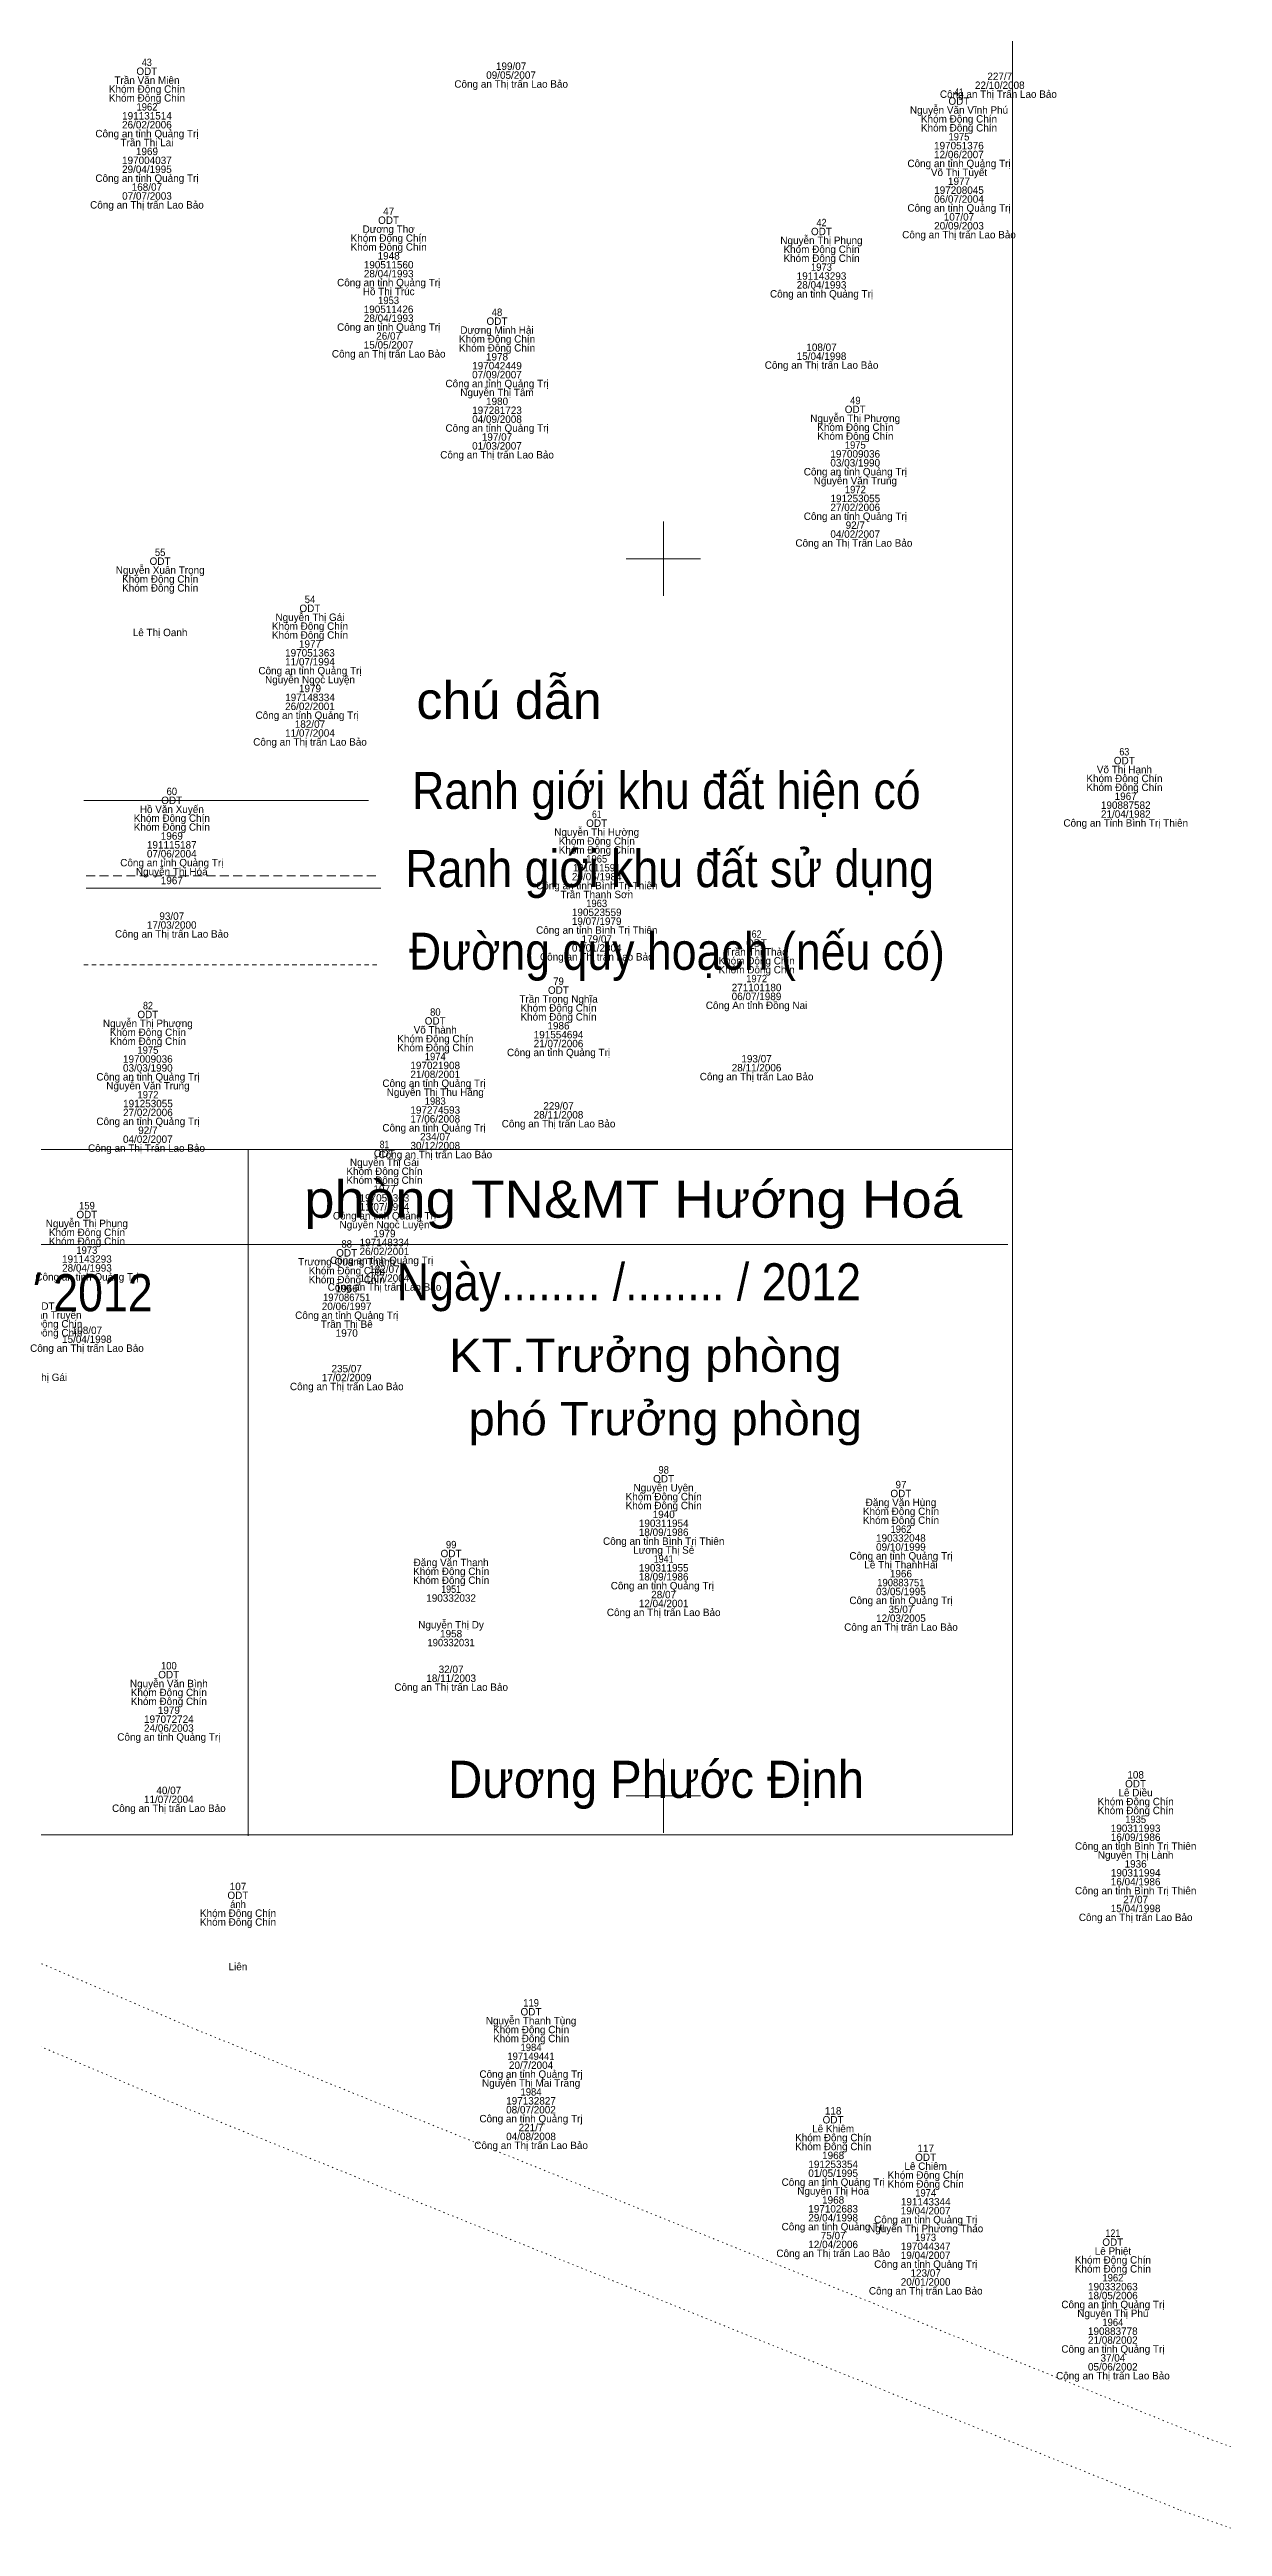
# Model space of a CAD drawing. Header units: metres. Extents: x 537880 to 538618, y 1836864 to 1837647.
# Drawn here: x 538050.4 to 538145.2, y 1837140.9 to 1837341.2 of the extents above; entities that cross this region are included whole.
import ezdxf
from ezdxf.enums import TextEntityAlignment as Align

# ---------------------------------------------------------------- set-up
doc = ezdxf.new("R2010")
doc.units = ezdxf.units.M
doc.header["$LTSCALE"] = 0.24
for name, pattern in [('DOTTED', [1.5, 0.3, -1.2]), ('MEDIUM_DASHED', [4.5, 3, -1.5]), ('SHORT_DASHED', [2.7, 1.5, -1.2])]:
    doc.linetypes.add(name, pattern=pattern)
doc.layers.add('1', color=7, linetype='Continuous')
for name, color, linetype, lineweight in [('36', 7, 'Continuous', 13), ('59', 7, 'DOTTED', 13), ('63', 7, 'Continuous', 13)]:
    doc.layers.add(name, color=color, linetype=linetype, lineweight=lineweight)

msp = doc.modelspace()

# ---------------------------------------------------------------- linework, layer by layer
at = {"layer": '36'}
for p, q in [((538053.15, 1837280.45), (538076.15, 1837280.45)), ((538053.35, 1837273.37), (538077.15, 1837273.37)), ((537948.23, 1837252.25), (538128.23, 1837252.25)), ((538066.43, 1837252.25), (538066.43, 1837196.77)), ((537948.23, 1837244.57), (538127.83, 1837244.57))]:
    msp.add_line(p, q, dxfattribs=at)
at = {"layer": '36', "linetype": 'MEDIUM_DASHED'}
msp.add_line((538053.35, 1837274.37), (538076.95, 1837274.37), dxfattribs=at)
at = {"layer": '36', "linetype": 'SHORT_DASHED'}
msp.add_line((538053.15, 1837267.17), (538076.95, 1837267.17), dxfattribs=at)
at = {"layer": '36'}
msp.add_lwpolyline([(537948.23, 1837480.37), (538128.23, 1837480.37), (538128.23, 1837196.85), (537948.23, 1837196.85)], close=True, dxfattribs=at)
at = {"layer": '59'}
for points in [[(538044.03, 1837188.87), (538062.29, 1837181.08), (538143.97, 1837148.07), (538158.26, 1837142.97), (538173.21, 1837183.08), (538185.59, 1837201.62)], [(538041.39, 1837183.27), (538059.91, 1837175.36), (538141.77, 1837142.27), (538158.9, 1837136.15)]]:
    msp.add_lwpolyline(points, dxfattribs=at)
at = {"layer": '63'}
for p, q in [((538100, 1837297), (538100, 1837303)), ((538097, 1837300), (538103, 1837300)), ((538100, 1837197), (538100, 1837203)), ((538097, 1837200), (538103, 1837200))]:
    msp.add_line(p, q, dxfattribs=at)

# ---------------------------------------------------------------- texts
at = {"layer": '1'}
for s, width, p in [('43', 0.9, (538058.245, 1837339.82)), ('1962', 0.95, (538058.255, 1837336.22)), ('41', 0.85, (538123.89, 1837337.41)), ('1975', 0.95, (538123.89, 1837333.81)), ('42', 0.9, (538112.785, 1837326.87)), ('1973', 0.95, (538112.775, 1837323.27)), ('1953', 0.95, (538077.785, 1837320.58)), ('48', 0.95, (538086.55, 1837319.62)), ('49', 0.95, (538115.515, 1837312.49)), ('1975', 0.95, (538115.51, 1837308.89)), ('1972', 0.95, (538115.515, 1837305.29)), ('55', 0.95, (538059.32, 1837300.22)), ('54', 0.95, (538071.43, 1837296.41)), ('63', 0.9, (538137.255, 1837284.1)), ('60', 0.95, (538060.265, 1837280.89)), ('61', 0.85, (538094.61, 1837279.04)), ('191011591', 0.95, (538094.605, 1837274.72)), ('1965', 0.95, (538094.61, 1837275.44)), ('1963', 0.95, (538094.605, 1837271.84)), ('62', 0.9, (538107.535, 1837269.36)), ('1972', 0.95, (538107.535, 1837265.76)), ('79', 0.95, (538091.525, 1837265.55)), ('82', 0.9, (538058.335, 1837263.58)), ('80', 0.95, (538081.565, 1837263.06)), ('1975', 0.95, (538058.33, 1837259.98)), ('1974', 0.95, (538081.56, 1837259.46)), ('1972', 0.95, (538058.335, 1837256.38)), ('1983', 0.95, (538081.555, 1837255.86)), ('81', 0.85, (538077.45, 1837252.35)), ('159', 0.95, (538053.405, 1837247.41)), ('1973', 0.95, (538053.395, 1837243.81)), ('88', 0.95, (538074.4, 1837244.31)), ('197086751', 0.95, (538074.395, 1837239.99)), ('98', 0.95, (538100.02, 1837226.05)), ('99', 0.95, (538082.845, 1837220.01)), ('1962', 0.95, (538119.205, 1837221.26)), ('1941', 0.9, (538100.02, 1837218.85)), ('1951', 0.9, (538082.84, 1837216.41)), ('190883751', 0.95, (538119.195, 1837216.94)), ('190332031', 0.95, (538082.835, 1837212.09)), ('100', 0.95, (538060.025, 1837210.22)), ('1935', 0.95, (538138.17, 1837197.8)), ('ánh', 0.95, (538065.615, 1837190.94)), ('119', 0.95, (538089.305, 1837182.97)), ('197149441', 0.95, (538089.295, 1837178.65)), ('1984', 0.95, (538089.3, 1837179.37)), ('1984', 0.95, (538089.3, 1837175.77)), ('1974', 0.95, (538121.2, 1837167.61)), ('1973', 0.95, (538121.195, 1837164.01)), ('121', 0.9, (538136.33, 1837164.35)), ('1962', 0.95, (538136.335, 1837160.75)), ('1964', 0.95, (538136.33, 1837157.15))]:
    msp.add_text(s, height=0.6, dxfattribs=dict(at, width=width)).set_placement(p, align=Align.CENTER)
for s, p in [('Trần Văn Miên', (538058.255, 1837338.38)), ('ODT', (538058.245, 1837339.1)), ('Công an Thị trấn Lao Bảo', (538087.695, 1837338.07)), ('09/05/2007', (538087.685, 1837338.79)), ('199/07', (538087.69, 1837339.51)), ('22/10/2008', (538127.19, 1837337.97)), ('227/7', (538127.19, 1837338.69)), ('Khóm Đông Chín', (538058.255, 1837337.66)), ('Khóm Đông Chín', (538058.255, 1837336.94)), ('Nguyễn Văn Vĩnh Phú', (538123.895, 1837335.97)), ('Công an Thị Trấn Lao Bảo ', (538127.19, 1837337.25)), ('ODT', (538123.885, 1837336.69)), ('Công an tỉnh Quảng Trị', (538058.255, 1837334.06)), ('26/02/2006', (538058.25, 1837334.78)), ('191131514', (538058.255, 1837335.5)), ('Khóm Đông Chín', (538123.895, 1837335.25)), ('Khóm Đông Chín', (538123.895, 1837334.53)), ('Trần Thị Lai', (538058.255, 1837333.34)), ('197004037', (538058.25, 1837331.9)), ('1969', (538058.255, 1837332.62)), ('197051376', (538123.885, 1837333.09)), ('12/06/2007', (538123.885, 1837332.37)), ('Công an tỉnh Quảng Trị', (538058.255, 1837330.46)), ('29/04/1995', (538058.25, 1837331.18)), ('168/07', (538058.25, 1837329.74)), ('Công an tỉnh Quảng Trị', (538123.895, 1837331.65)), ('Võ Thị Tuyết', (538123.895, 1837330.93)), ('1977', (538123.895, 1837330.21)), ('Công an Thị trấn Lao Bảo', (538058.255, 1837328.3)), ('07/07/2003', (538058.255, 1837329.02)), ('47', (538077.795, 1837327.78)), ('Công an tỉnh Quảng Trị', (538123.895, 1837328.05)), ('06/07/2004', (538123.89, 1837328.77)), ('197208045', (538123.895, 1837329.49)), ('Dương Thơ', (538077.79, 1837326.34)), ('ODT', (538077.785, 1837327.06)), ('ODT', (538112.775, 1837326.15)), ('Công an Thị trấn Lao Bảo', (538123.895, 1837325.89)), ('20/09/2003', (538123.895, 1837326.61)), ('107/07', (538123.89, 1837327.33)), ('Khóm Đông Chín', (538077.795, 1837325.62)), ('Khóm Đông Chín', (538077.795, 1837324.9)), ('1948', (538077.79, 1837324.18)), ('Nguyễn Thị Phụng', (538112.775, 1837325.43)), ('Khóm Đông Chín', (538112.785, 1837324.71)), ('Khóm Đông Chín', (538112.785, 1837323.99)), ('Công an tỉnh Quảng Trị', (538077.795, 1837322.02)), ('28/04/1993', (538077.795, 1837322.74)), ('190511560', (538077.79, 1837323.46)), ('28/04/1993', (538112.785, 1837321.83)), ('191143293', (538112.78, 1837322.55)), ('Hồ Thị Trúc', (538077.795, 1837321.3)), ('190511426', (538077.785, 1837319.86)), ('Công an tỉnh Quảng Trị', (538112.785, 1837321.11)), ('Công an tỉnh Quảng Trị', (538077.795, 1837318.42)), ('28/04/1993', (538077.795, 1837319.14)), ('Dương Minh Hải', (538086.55, 1837318.18)), ('ODT', (538086.545, 1837318.9)), ('Công an Thị trấn Lao Bảo', (538077.795, 1837316.26)), ('15/05/2007', (538077.785, 1837316.98)), ('26/07', (538077.79, 1837317.7)), ('Khóm Đông Chín', (538086.555, 1837317.46)), ('Khóm Đông Chín', (538086.555, 1837316.74)), ('1978', (538086.55, 1837316.02)), ('15/04/1998', (538112.78, 1837316.07)), ('108/07', (538112.78, 1837316.79)), ('Công an tỉnh Quảng Trị', (538086.555, 1837313.86)), ('07/09/2007', (538086.545, 1837314.58)), ('197042449', (538086.55, 1837315.3)), ('Công an Thị trấn Lao Bảo', (538112.785, 1837315.35)), ('Nguyễn Thị Tâm', (538086.55, 1837313.14)), ('1980', (538086.555, 1837312.42)), ('ODT', (538115.505, 1837311.77)), ('Công an tỉnh Quảng Trị', (538086.555, 1837310.26)), ('04/09/2008', (538086.55, 1837310.98)), ('197281723', (538086.55, 1837311.7)), ('Nguyễn Thị Phượng', (538115.505, 1837311.05)), ('Khóm Đông Chín', (538115.515, 1837310.33)), ('Công an Thị trấn Lao Bảo', (538086.555, 1837308.1)), ('01/03/2007', (538086.545, 1837308.82)), ('197/07', (538086.55, 1837309.54)), ('Khóm Đông Chín', (538115.515, 1837309.61)), ('197009036', (538115.505, 1837308.17)), ('Công an tỉnh Quảng Trị', (538115.515, 1837306.73)), ('Nguyễn Văn Trung', (538115.515, 1837306.01)), ('03/03/1990', (538115.505, 1837307.45)), ('27/02/2006', (538115.51, 1837303.85)), ('191253055', (538115.515, 1837304.57)), ('Công an tỉnh Quảng Trị', (538115.515, 1837303.13)), ('92/7', (538115.51, 1837302.41)), ('Công an Thị Trấn Lao Bảo ', (538115.51, 1837300.97)), ('04/02/2007', (538115.505, 1837301.69)), ('Nguyễn Xuân Trọng', (538059.325, 1837298.78)), ('Khóm Đông Chín', (538059.325, 1837298.06)), ('ODT', (538059.315, 1837299.5)), ('Khóm Đông Chín', (538059.325, 1837297.34)), ('Lê Thị Oanh', (538059.315, 1837293.74)), ('Khóm Đông Chín', (538071.435, 1837294.25)), ('Nguyễn Thị Gái', (538071.43, 1837294.97)), ('ODT', (538071.425, 1837295.69)), ('Khóm Đông Chín', (538071.435, 1837293.53)), ('197051363', (538071.43, 1837292.09)), ('1977', (538071.435, 1837292.81)), ('Công an tỉnh Quảng Trị', (538071.435, 1837290.65)), ('Nguyễn Ngọc Luyện', (538071.435, 1837289.93)), ('11/07/1994', (538071.43, 1837291.37)), ('26/02/2001', (538071.43, 1837287.77)), ('197148334', (538071.435, 1837288.49)), ('1979', (538071.435, 1837289.21)), ('Công an tỉnh Quảng Trị  ', (538071.425, 1837287.05)), ('182/07', (538071.43, 1837286.33)), ('Công an Thị trấn Lao Bảo', (538071.435, 1837284.89)), ('11/07/2004', (538071.43, 1837285.61)), ('Khóm Đông Chín', (538137.265, 1837281.94)), ('Võ Thị Hạnh', (538137.265, 1837282.66)), ('ODT', (538137.255, 1837283.38)), ('ODT', (538060.255, 1837280.17)), ('Khóm Đông Chín', (538137.265, 1837281.22)), (' 190887582', (538137.26, 1837279.78)), (' 1967', (538137.255, 1837280.5)), ('Khóm Đông Chín', (538060.265, 1837278.73)), ('Khóm Đông Chín', (538060.265, 1837278.01)), ('Hồ Văn Xuyến', (538060.265, 1837279.45)), ('Nguyễn Thị Hường', (538094.61, 1837277.6)), ('ODT', (538094.605, 1837278.32)), (' Công an Tỉnh Bình Trị Thiên', (538137.26, 1837278.34)), (' 21/04/1982', (538137.265, 1837279.06)), ('07/06/2004', (538060.26, 1837275.85)), ('191115187', (538060.26, 1837276.57)), ('1969', (538060.265, 1837277.29)), ('Khóm Đông Chín', (538094.615, 1837276.88)), ('Khóm Đông Chín', (538094.615, 1837276.16)), ('Công an tỉnh Quảng Trị', (538060.265, 1837275.13)), ('Nguyễn Thị Hóa', (538060.26, 1837274.41)), ('20/05/1984', (538094.61, 1837274)), ('1967', (538060.265, 1837273.69)), ('Công an tỉnh Bình Trị Thiên', (538094.615, 1837273.28)), ('Trần Thanh Sơn', (538094.61, 1837272.56)), ('17/03/2000', (538060.255, 1837270.09)), ('93/07', (538060.26, 1837270.81)), ('Công an tỉnh Bình Trị Thiên', (538094.615, 1837269.68)), ('19/07/1979', (538094.605, 1837270.4)), ('190523559', (538094.61, 1837271.12)), ('Công an Thị trấn Lao Bảo', (538060.265, 1837269.37)), ('07/01/2004', (538094.61, 1837268.24)), ('179/07', (538094.61, 1837268.96)), ('Trần Thị Thảo', (538107.525, 1837267.92)), ('ODT', (538107.525, 1837268.64)), ('Công an Thị trấn Lao Bảo', (538094.615, 1837267.52)), ('Khóm Đông Chín', (538107.535, 1837267.2)), ('Khóm Đông Chín', (538107.535, 1837266.48)), ('Trần Trọng Nghĩa', (538091.525, 1837264.11)), ('ODT', (538091.515, 1837264.83)), ('06/07/1989', (538107.525, 1837264.32)), ('271101180', (538107.53, 1837265.04)), ('Nguyễn Thị Phượng', (538058.325, 1837262.14)), ('ODT', (538058.325, 1837262.86)), ('ODT', (538081.555, 1837262.34)), ('Khóm Đông Chín', (538091.525, 1837263.39)), ('Khóm Đông Chín', (538091.525, 1837262.67)), ('1986', (538091.52, 1837261.95)), ('Công An tỉnh Đồng Nai', (538107.53, 1837263.6)), ('Khóm Đông Chín', (538058.335, 1837261.42)), ('Khóm Đông Chín', (538058.335, 1837260.7)), ('Khóm Đông Chín', (538081.565, 1837260.9)), ('Khóm Đông Chín', (538081.565, 1837260.18)), ('Võ Thành', (538081.555, 1837261.62)), ('Công an tỉnh Quảng Trị', (538091.525, 1837259.79)), ('21/07/2006', (538091.52, 1837260.51)), ('191554694', (538091.525, 1837261.23)), ('Công an tỉnh Quảng Trị', (538058.335, 1837257.82)), ('03/03/1990', (538058.325, 1837258.54)), ('197009036', (538058.325, 1837259.26)), ('21/08/2001', (538081.56, 1837258.02)), ('197021908', (538081.555, 1837258.74)), ('Công an Thị trấn Lao Bảo', (538107.535, 1837257.84)), ('28/11/2006', (538107.53, 1837258.56)), ('193/07', (538107.53, 1837259.28)), ('Nguyễn Văn Trung', (538058.335, 1837257.1)), ('Công an tỉnh Quảng Trị ', (538081.565, 1837257.3)), ('Nguyễn Thị Thu Hằng', (538081.56, 1837256.58)), ('Công an tỉnh Quảng Trị', (538058.335, 1837254.22)), ('27/02/2006', (538058.33, 1837254.94)), ('191253055', (538058.335, 1837255.66)), ('Công an tỉnh Quảng Trị ', (538081.565, 1837253.7)), ('197274593', (538081.56, 1837255.14)), ('17/06/2008', (538081.56, 1837254.42)), ('Công an Thị trấn Lao Bảo', (538091.525, 1837254.03)), ('28/11/2008', (538091.52, 1837254.75)), ('229/07', (538091.52, 1837255.47)), ('Công an Thị Trấn Lao Bảo ', (538058.33, 1837252.06)), ('04/02/2007', (538058.325, 1837252.78)), ('92/7', (538058.33, 1837253.5)), ('30/12/2008', (538081.56, 1837252.26)), ('234/07', (538081.56, 1837252.98)), ('Khóm Đông Chín', (538077.455, 1837250.19)), ('Nguyễn Thị Gái', (538077.45, 1837250.91)), ('ODT', (538077.445, 1837251.63)), ('Công an Thị trấn Lao Bảo', (538081.565, 1837251.54)), ('Khóm Đông Chín', (538077.455, 1837249.47)), ('197051363', (538077.45, 1837248.03)), ('1977', (538077.455, 1837248.75)), ('Nguyễn Thị Phụng', (538053.395, 1837245.97)), ('ODT', (538053.395, 1837246.69)), ('Công an tỉnh Quảng Trị', (538077.455, 1837246.59)), ('Nguyễn Ngọc Luyện', (538077.455, 1837245.87)), ('11/07/1994', (538077.45, 1837247.31)), ('Khóm Đông Chín', (538053.405, 1837245.25)), ('Khóm Đông Chín', (538053.405, 1837244.53)), ('26/02/2001', (538077.45, 1837243.71)), ('197148334', (538077.455, 1837244.43)), ('1979', (538077.455, 1837245.15)), ('Công an tỉnh Quảng Trị', (538053.405, 1837241.65)), ('28/04/1993', (538053.405, 1837242.37)), ('191143293', (538053.4, 1837243.09)), ('Trương Quang Thanh', (538074.4, 1837242.87)), ('Khóm Đông Chín', (538074.405, 1837242.15)), ('Công an tỉnh Quảng Trị  ', (538077.445, 1837242.99)), ('ODT', (538074.395, 1837243.59)), ('182/07', (538077.45, 1837242.27)), ('Khóm Đông Chín', (538074.405, 1837241.43)), ('Công an Thị trấn Lao Bảo', (538077.455, 1837240.83)), ('1966', (538074.4, 1837240.71)), ('11/07/2004', (538077.45, 1837241.55)), ('Khóm Đông Chín', (538049.955, 1837237.85)), ('Trần Văn Truyền', (538049.955, 1837238.57)), ('ODT', (538049.945, 1837239.29)), ('Công an tỉnh Quảng Trị', (538074.405, 1837238.55)), ('Trần Thị Bê', (538074.405, 1837237.83)), ('20/06/1997', (538074.395, 1837239.27)), ('Khóm Đông Chín', (538049.955, 1837237.13)), ('Công an Thị trấn Lao Bảo', (538053.405, 1837235.89)), ('15/04/1998', (538053.4, 1837236.61)), ('108/07', (538053.4, 1837237.33)), ('1970', (538074.405, 1837237.11)), ('235/07', (538074.4, 1837234.23)), ('Lê Thị Gái', (538049.95, 1837233.53)), ('Công an Thị trấn Lao Bảo', (538074.405, 1837232.79)), ('17/02/2009', (538074.395, 1837233.51)), ('Khóm Đông Chín', (538100.025, 1837223.89)), ('Nguyễn Uyên', (538100.015, 1837224.61)), ('ODT', (538100.015, 1837225.33)), ('ODT', (538119.195, 1837224.14)), ('97', (538119.205, 1837224.86)), ('Khóm Đông Chín', (538100.025, 1837223.17)), ('190311954', (538100.025, 1837221.73)), ('1940', (538100.025, 1837222.45)), ('Khóm Đông Chín', (538119.205, 1837222.7)), ('Khóm Đông Chín', (538119.205, 1837221.98)), ('Đặng Văn Hùng', (538119.205, 1837223.42)), ('Công an tỉnh Bình Trị Thiên', (538100.025, 1837220.29)), ('18/09/1986', (538100.02, 1837221.01)), ('09/10/1999', (538119.195, 1837219.82)), ('190332048', (538119.195, 1837220.54)), ('Đặng Văn Thanh', (538082.84, 1837218.57)), ('Khóm Đông Chín', (538082.845, 1837217.85)), ('ODT', (538082.835, 1837219.29)), ('Lương Thị Sẻ', (538100.025, 1837219.57)), ('190311955', (538100.025, 1837218.13)), ('Công an tỉnh Quảng Trị', (538119.205, 1837219.1)), ('Lê Thị ThanhHải', (538119.205, 1837218.38)), ('1966', (538119.2, 1837217.66)), ('Khóm Đông Chín', (538082.845, 1837217.13)), ('190332032', (538082.84, 1837215.69)), ('Công an tỉnh Quảng Trị ', (538100.025, 1837216.69)), ('18/09/1986', (538100.02, 1837217.41)), ('28/07', (538100.02, 1837215.97)), ('03/05/1995', (538119.2, 1837216.22)), ('Nguyễn Thị Dy', (538082.835, 1837213.53)), ('Công an Thị trấn Lao Bảo', (538100.025, 1837214.53)), ('12/04/2001', (538100.02, 1837215.25)), ('Công an tỉnh Quảng Trị', (538119.205, 1837215.5)), ('12/03/2005', (538119.2, 1837214.06)), ('35/07', (538119.2, 1837214.78)), ('1958', (538082.84, 1837212.81)), ('Công an Thị trấn Lao Bảo', (538119.205, 1837213.34)), ('32/07', (538082.84, 1837209.93)), ('Nguyễn Văn Bình', (538060.025, 1837208.78)), ('Khóm Đông Chín', (538060.025, 1837208.06)), ('ODT', (538060.015, 1837209.5)), ('Công an Thị trấn Lao Bảo', (538082.845, 1837208.49)), ('18/11/2003', (538082.845, 1837209.21)), ('Khóm Đông Chín', (538060.025, 1837207.34)), ('197072724', (538060.025, 1837205.9)), ('1979', (538060.025, 1837206.62)), ('Công an tỉnh Quảng Trị', (538060.025, 1837204.46)), ('24/06/2003', (538060.025, 1837205.18)), ('40/07', (538060.02, 1837200.14)), ('Lê Diều', (538138.165, 1837199.96)), ('ODT', (538138.165, 1837200.68)), ('108', (538138.17, 1837201.4)), ('Công an Thị trấn Lao Bảo', (538060.025, 1837198.7)), ('11/07/2004', (538060.02, 1837199.42)), ('Khóm Đông Chín', (538138.175, 1837199.24)), ('Khóm Đông Chín', (538138.175, 1837198.52)), ('Công an tỉnh Bình Trị Thiên', (538138.175, 1837195.64)), ('190311993', (538138.17, 1837197.08)), ('16/09/1986', (538138.17, 1837196.36)), ('Nguyễn Thị Lành', (538138.17, 1837194.92)), ('1936', (538138.17, 1837194.2)), ('ODT', (538065.605, 1837191.66)), ('107', (538065.615, 1837192.38)), ('Công an tỉnh Bình Trị Thiên', (538138.175, 1837192.04)), ('16/04/1986', (538138.17, 1837192.76)), ('190311994', (538138.175, 1837193.48)), ('Khóm Đông Chín', (538065.615, 1837190.22)), ('Công an Thị trấn Lao Bảo', (538138.175, 1837189.88)), ('15/04/1998', (538138.17, 1837190.6)), ('27/07', (538138.17, 1837191.32)), ('Khóm Đông Chín', (538065.615, 1837189.5)), ('Liên', (538065.61, 1837185.9)), ('Nguyễn Thanh Tùng', (538089.305, 1837181.53)), ('ODT', (538089.295, 1837182.25)), ('Khóm Đông Chín', (538089.305, 1837180.81)), ('Khóm Đông Chín', (538089.305, 1837180.09)), ('20/7/2004', (538089.3, 1837177.93)), ('Công an tỉnh Quảng Trj', (538089.3, 1837177.21)), ('Nguyễn Thị Mai Trang', (538089.305, 1837176.49)), ('Công an tỉnh Quảng Trj', (538089.3, 1837173.61)), ('08/07/2002', (538089.295, 1837174.33)), ('197132827', (538089.3, 1837175.05)), ('118', (538113.72, 1837174.24)), ('04/08/2008', (538089.3, 1837172.17)), ('221/7', (538089.3, 1837172.89)), ('Khóm Đông Chín', (538113.725, 1837172.08)), ('Lê Khiêm', (538113.72, 1837172.8)), ('ODT', (538113.715, 1837173.52)), ('Công an Thị trấn Lao Bảo', (538089.305, 1837171.45)), ('Khóm Đông Chín', (538113.725, 1837171.36)), ('191253354', (538113.725, 1837169.92)), ('1968', (538113.72, 1837170.64)), ('Lê Chiêm', (538121.195, 1837169.77)), ('ODT', (538121.195, 1837170.49)), ('117', (538121.205, 1837171.21)), ('Công an tỉnh Quảng Trị', (538113.725, 1837168.48)), ('Nguyễn Thị Hòa', (538113.72, 1837167.76)), ('01/05/1995', (538113.72, 1837169.2)), ('Khóm Đông Chín', (538121.205, 1837169.05)), ('Khóm Đông Chín', (538121.205, 1837168.33)), ('29/04/1998', (538113.72, 1837165.6)), ('197102683', (538113.72, 1837166.32)), ('1968', (538113.72, 1837167.04)), ('19/04/2007', (538121.195, 1837166.17)), ('191143344', (538121.205, 1837166.89)), ('Công an tỉnh Quảng Trị', (538113.725, 1837164.88)), ('75/07', (538113.72, 1837164.16)), ('Nguyễn Thị Phương Thảo', (538121.195, 1837164.73)), ('Công an tỉnh Quảng Trị', (538121.205, 1837165.45)), ('ODT', (538136.325, 1837163.63)), ('Công an Thị trấn Lao Bảo', (538113.725, 1837162.72)), ('12/04/2006', (538113.72, 1837163.44)), ('Công an tỉnh Quảng Trị', (538121.205, 1837161.85)), ('19/04/2007', (538121.195, 1837162.57)), ('197044347', (538121.2, 1837163.29)), ('Khóm Đông Chín', (538136.335, 1837162.19)), ('Lê Phiệt', (538136.335, 1837162.91)), ('Công an Thị trấn Lao Bảo', (538121.205, 1837159.69)), ('20/01/2000', (538121.195, 1837160.41)), ('123/07', (538121.2, 1837161.13)), ('Khóm Đông Chín', (538136.335, 1837161.47)), ('190332063', (538136.33, 1837160.03)), ('Công an tỉnh Quảng Trị', (538136.335, 1837158.59)), ('Nguyễn Thị Phú', (538136.33, 1837157.87)), ('18/05/2006', (538136.33, 1837159.31)), ('21/08/2002', (538136.325, 1837155.71)), ('190883778', (538136.325, 1837156.43)), ('Công an tỉnh Quảng Trị', (538136.335, 1837154.99)), ('05/06/2002', (538136.325, 1837153.55)), ('37/04', (538136.335, 1837154.27)), ('Công an Thị trấn Lao Bảo', (538136.335, 1837152.83))]:
    msp.add_text(s, height=0.6, dxfattribs=at).set_placement(p, align=Align.CENTER)
at = {"layer": '36'}
for s, height, width, p in [('chú dẫn', 3, 1.05, (538087.525, 1837287.05)), ('Ranh giới khu đất hiện có ', 3, 0.9, (538100.74, 1837279.77)), ('Ranh giới khu đất sử dụng', 3, 0.9, (538100.51, 1837273.45)), ('Đường quy hoạch (nếu có)', 3, 0.9, (538101.09, 1837266.77)), ('phòng TN&MT Hướng Hoá ', 3, 1.1, (538098.17, 1837246.73)), ('Ngày........ /........ / 2012', 3, 0.9, (538039.95, 1837239.17)), ('Ngày........ /........ / 2012', 3, 0.9, (538097.21, 1837240.05)), ('KT.Trưởng phòng', 2.7, 1.1, (538098.54, 1837234.26)), ('phó Trưởng phòng', 2.7, 1.05, (538100.155, 1837229.14)), ('Dương Phước Định', 3, 0.95, (538099.41, 1837199.84))]:
    msp.add_text(s, height=height, dxfattribs=dict(at, width=width)).set_placement(p, align=Align.CENTER)

doc.saveas('drawing.dxf')
